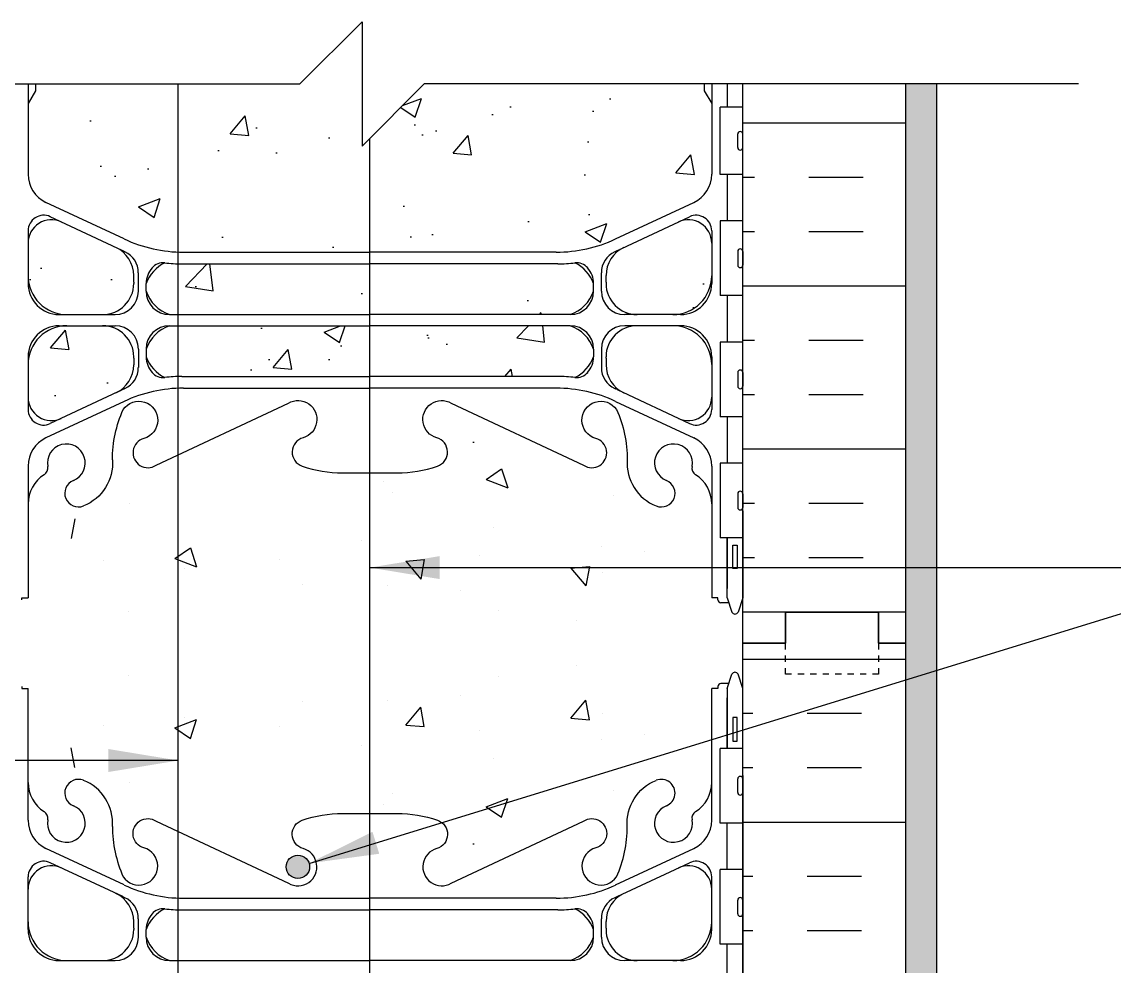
# Model space of a CAD drawing. Header units: inches. Extents: x 329.5 to 387.6, y 121.6 to 196.4.
# Drawn here: x 352.41 to 369.99, y 181.2 to 196.39 of the extents above; entities that cross this region are included whole.
import ezdxf

# ---------------------------------------------------------------- set-up
doc = ezdxf.new("R2010")
doc.units = ezdxf.units.IN
doc.header["$LTSCALE"] = 0.5
doc.header["$MEASUREMENT"] = 0
doc.linetypes.add('DASHED2', pattern=[0.375, 0.25, -0.125])
for name, color, linetype in [('HATCH', 12, 'Continuous'), ('line25', 2, 'Continuous'), ('LINE3', 3, 'Continuous'), ('LINE50', 5, 'Continuous'), ('LINE9', 9, 'Continuous'), ('TBK_LINE65', 3, 'Continuous'), ('TEXT', 4, 'Continuous'), ('Web_Edge', 9, 'Continuous')]:
    doc.layers.add(name, color=color, linetype=linetype)
doc.styles.add('DIM', font='romans.shx', dxfattribs={"width": 0.7})
doc.dimstyles.new('ext_12', dxfattribs={"dimscale": 12, "dimtxt": 0.09375, "dimasz": 0.09375, "dimexe": 0.09375, "dimexo": 0.0625, "dimgap": 0.0625, "dimtad": 1, "dimdec": 1, "dimzin": 3, "dimdsep": 46, "dimlunit": 4, "dimtxsty": 'DIM', "dimcen": 0.09, "dimdle": 0.09375, "dimclrt": 4, "dimadec": 0, "dimazin": 0, "dimtfac": 1, "dimtdec": 1, "dimtmove": 2, "dimatfit": 3, "dimfxl": 0, "dimfrac": 2, "dimtolj": 1, "dimtzin": 0, "dimarcsym": 0})
pattern_1 = [(50, (0, 0), (3.5863, -0.31376), [0.375, -4.125]), (355, (0, 0), (-0.693757, 3.76096), [0.3, -3.3]), (100.4514, (0.299, -0.026), (2.892547, 3.447198), [0.3187, -3.50571]), (46.1842, (0, 1), (5.336205, -0.827595), [0.5625, -6.1875]), (96.6356, (0.4447, 0.931), (4.673314, 4.87059), [0.47805, -5.258565]), (351.1842, (0, 1), (4.67331, 4.87059), [0.45, -4.95]), (21, (0.5, 0.75), (2.984535, -2.013094), [0.375, -4.125]), (326, (0.5, 0.75), (1.216577, 3.62575), [0.3, -3.3]), (71.4514, (0.7487, 0.5822), (4.201113, 1.612652), [0.3187, -3.50571]), (37.5, (0, 0), (0.0607993, 1.6644693), [0, -3.26, 0, -3.35, 0, -3.3125]), (7.5, (0, 0), (1.315348, 1.9720586), [0, -1.91, 0, -3.185, 0, -1.2625]), (327.5, (-1.115, 0), (2.669112, -0.1127744), [0, -1.25, 0, -3.9, 0, -5.175]), (317.5, (-1.615, 0), (2.915931, 0.500525), [0, -1.625, 0, -2.59, 0, -3.675])]

msp = doc.modelspace()

# ---------------------------------------------------------------- hatches: boundary and pattern name
h = msp.add_hatch()
h.set_pattern_fill('AR-CONC', color=256, scale=0.5, style=0)
h.set_pattern_definition(pattern_1)
h.paths.add_polyline_path([(361.611, 192.058, 0.000187), (361.611, 192.059), (361.611, 192.172), (361.611, 192.184, 0.185262), (361.312, 192.517, 0.000133), (361.312, 192.517, -0.030976), (361.034, 192.5), (358.011, 192.5), (357.27, 192.5), (357.27, 191.684), (358.011, 191.684), (361.236, 191.684, 0.000526), (361.236, 191.684, 0.225295)])
at = {"layer": 'HATCH'}
h = msp.add_hatch(dxfattribs=at)
h.set_pattern_fill('AR-CONC', color=256, scale=0.5, style=0)
h.set_pattern_definition(pattern_1)
h.paths.add_polyline_path([(363.223, 193.489, 0.291097), (363.511, 193.942), (363.511, 195.083), (363.391, 195.283), (363.391, 195.395), (358.886, 195.395), (357.886, 194.395), (357.886, 196.395), (357.27, 195.779), (357.27, 192.688), (358.011, 192.688), (361.011, 192.688, 0.109869), (361.964, 192.9)])
h = msp.add_hatch(dxfattribs=at)
h.set_pattern_fill('AR-CONC', color=256, scale=0.5, style=0)
h.set_pattern_definition(pattern_1)
h.paths.add_polyline_path([(357.27, 195.779), (356.886, 195.395), (352.631, 195.395), (352.631, 195.283), (352.511, 195.083), (352.511, 193.942, 0.291097), (352.799, 193.489), (354.057, 192.9, 0.109869), (355.011, 192.688), (357.27, 192.688)])
h = msp.add_hatch(dxfattribs=at)
h.set_pattern_fill('INSUL', color=256, scale=7, style=0)
h.set_pattern_definition([(0, (354.573, 186.895), (0, 2.625), []), (0, (354.573, 187.77), (0, 2.625), [0.875, -0.875]), (0, (354.573, 188.645), (0, 2.625), [0.875, -0.875])])
h.paths.add_polyline_path([(366.636, 195.395), (364.011, 195.395), (364.011, 186.395), (364.698, 186.395), (364.698, 186.895), (366.198, 186.895), (366.198, 186.395), (366.636, 186.395)])
h = msp.add_hatch(dxfattribs=at)
h.set_pattern_fill('AR-SAND', color=256, scale=0.25, style=0)
h.set_pattern_definition([(37.5, (231.833, 21.48066), (-0.01574834, 0.48170594), [0, -0.38, 0, -0.425, 0, -0.40625]), (7.5, (231.833, 21.48066), (0.4424442, 0.7055365), [0, -0.205, 0, -0.3425, 0, -0.13125]), (327.5, (231.5255, 21.48066), (0.7785355, 0.0014148), [0, -0.125, 0, -0.45, 0, -0.5875]), (317.5, (231.5255, 21.48066), (0.7515317, 0.2194189), [0, -0.0625, 0, -0.295, 0, -0.3375])])
h.paths.add_polyline_path([(367.136, 195.395), (366.636, 195.395), (366.636, 186.395), (366.636, 168.395), (366.636, 166.395), (367.136, 166.395)])
h = msp.add_hatch(dxfattribs=at)
h.set_pattern_fill('AR-CONC', color=256, scale=0.5, style=0)
h.set_pattern_definition(pattern_1)
h.paths.add_polyline_path([(353.711, 191.684, 0.414214), (354.211, 192.184), (354.211, 192.207), (354.211, 192.311, 0.291097), (353.923, 192.764), (353.045, 193.175, 0.549071), (352.511, 192.835), (352.511, 192.309, 0.414214), (353.136, 191.684)])
h = msp.add_hatch(dxfattribs=at)
h.set_pattern_fill('AR-CONC', color=256, scale=0.5, style=0)
h.set_pattern_definition(pattern_1)
h.paths.add_polyline_path([(362.099, 192.764, 0.291097), (361.811, 192.311), (361.811, 192.207), (361.811, 192.184, 0.414214), (362.311, 191.684), (362.886, 191.684, 0.414214), (363.511, 192.309), (363.511, 192.835, 0.552474), (362.973, 193.173, -0.002612), (362.977, 193.175)])
h = msp.add_hatch(dxfattribs=at)
h.set_pattern_fill('AR-CONC', color=256, scale=0.5, style=0)
h.set_pattern_definition(pattern_1)
h.paths.add_polyline_path([(354.411, 192.059), (354.411, 192.172), (354.411, 192.184, -0.183817), (354.505, 192.434, -0.23218), (354.709, 192.517, 0.030976), (354.987, 192.5), (358.011, 192.5), (361.034, 192.5, 0.03099), (361.312, 192.517, -0.000005), (361.312, 192.517, -0.23204), (361.516, 192.434, -0.183817), (361.611, 192.184), (361.611, 192.058), (361.611, 192.058, -0.413995), (361.236, 191.684), (358.011, 191.684), (354.785, 191.684), (354.785, 191.684, -0.413598)])
h = msp.add_hatch(dxfattribs=at)
h.set_pattern_fill('AR-CONC', color=256, scale=0.5, style=0)
h.set_pattern_definition(pattern_1)
h.paths.add_polyline_path([(353.923, 190.423, 0.291097), (354.211, 190.876), (354.211, 190.98), (354.211, 191.004, 0.414214), (353.711, 191.504), (353.136, 191.504, 0.414214), (352.511, 190.879), (352.511, 190.352, 0.549071), (353.045, 190.012)])
h = msp.add_hatch(dxfattribs=at)
h.set_pattern_fill('AR-CONC', color=256, scale=0.5, style=0)
h.set_pattern_definition(pattern_1)
h.paths.add_polyline_path([(357.27, 190.687), (357.27, 191.504), (354.786, 191.504, 0.225652), (354.411, 191.129), (354.411, 191.003, 0.185301), (354.709, 190.67, -0.03089), (354.987, 190.687)])
h = msp.add_hatch(dxfattribs=at)
h.set_pattern_fill('AR-CONC', color=256, scale=0.5, style=0)
h.set_pattern_definition(pattern_1)
h.paths.add_polyline_path([(361.035, 190.687, -0.03089), (361.312, 190.67, 0.185301), (361.611, 191.003), (361.611, 191.129, 0.225652), (361.236, 191.504), (358.011, 191.504), (357.27, 191.504), (357.27, 190.687), (358.011, 190.687)])
h = msp.add_hatch(dxfattribs=at)
h.set_pattern_fill('AR-CONC', color=256, scale=0.5, style=0)
h.set_pattern_definition([(310, (98.339, 370.6205), (3.5863, 0.31376), [0.375, -4.125]), (5, (98.339, 370.6205), (-0.693757, -3.76096), [0.3, -3.3]), (259.5486, (98.638, 370.6466), (2.892547, -3.447198), [0.3187, -3.50571]), (313.8158, (98.339, 369.6205), (5.336205, 0.827595), [0.5625, -6.1875]), (263.3644, (98.7837, 369.6894), (4.67331, -4.87059), [0.47805, -5.258565]), (8.8158, (98.339, 369.6205), (4.67331, -4.87059), [0.45, -4.95]), (339, (98.839, 369.8705), (2.984535, 2.013094), [0.375, -4.125]), (34, (98.839, 369.8705), (1.216577, -3.62575), [0.3, -3.3]), (288.5486, (99.0877, 370.0382), (4.201113, -1.612652), [0.3187, -3.50571]), (322.5, (98.339, 370.6205), (0.0607993, -1.6644693), [0, -3.26, 0, -3.35, 0, -3.3125]), (352.5, (98.339, 370.6205), (1.315348, -1.972059), [0, -1.91, 0, -3.185, 0, -1.2625]), (32.5, (97.224, 370.6205), (2.669112, 0.1127744), [0, -1.25, 0, -3.9, 0, -5.175]), (42.5, (96.724, 370.6205), (2.91593, -0.500525), [0, -1.625, 0, -2.59, 0, -3.675])])
h.paths.add_polyline_path([(361.665, 189.074, 0.414214), (361.727, 189.011), (361.775, 189.011), (361.775, 188.941), (361.67, 188.941), (359.452, 189.438, -0.351061), (359.354, 189.56), (359.354, 189.772, -0.414214), (359.479, 189.897), (361.117, 189.897, -0.100756), (361.566, 189.769, 0.134256), (361.678, 189.741), (361.775, 189.741), (361.775, 189.671), (361.727, 189.671, 0.414214), (361.665, 189.609)])
h = msp.add_hatch(dxfattribs=at)
h.set_pattern_fill('INSUL', color=256, scale=7, style=0)
h.set_pattern_definition([(180, (3290.1722, -228.6145), (0, 2.625), []), (180, (3290.1722, -227.7395), (0, 2.625), [0.875, -0.875]), (180, (3290.1722, -226.8645), (0, 2.625), [0.875, -0.875])])
h.paths.add_polyline_path([(366.636, 168.395), (366.198, 168.395), (366.198, 168.895), (364.698, 168.895), (364.698, 168.395), (364.011, 168.395), (364.011, 186.395), (364.698, 186.395), (364.698, 186.895), (366.198, 186.895), (366.198, 186.395), (366.636, 186.395)])
h = msp.add_hatch(dxfattribs=at)
h.set_pattern_fill('AR-CONC', color=256, scale=0.5, style=0)
h.set_pattern_definition([(50, (98.339, 2.1695), (3.5863, -0.31376), [0.375, -4.125]), (355, (98.339, 2.1695), (-0.693757, 3.76096), [0.3, -3.3]), (100.4514, (98.638, 2.1433), (2.892547, 3.447198), [0.3187, -3.50571]), (46.1842, (98.339, 3.1695), (5.336205, -0.827595), [0.5625, -6.1875]), (96.6356, (98.7837, 3.1005), (4.67331, 4.87059), [0.47805, -5.258565]), (351.1842, (98.339, 3.1695), (4.67331, 4.87059), [0.45, -4.95]), (21, (98.839, 2.9195), (2.984535, -2.013094), [0.375, -4.125]), (326, (98.839, 2.9195), (1.216577, 3.62575), [0.3, -3.3]), (71.4514, (99.0877, 2.7517), (4.201113, 1.612652), [0.3187, -3.50571]), (37.5, (98.339, 2.1695), (0.0607993, 1.6644693), [0, -3.26, 0, -3.35, 0, -3.3125]), (7.5, (98.339, 2.1695), (1.315348, 1.972059), [0, -1.91, 0, -3.185, 0, -1.2625]), (327.5, (97.224, 2.1695), (2.669112, -0.1127744), [0, -1.25, 0, -3.9, 0, -5.175]), (317.5, (96.724, 2.1695), (2.91593, 0.500525), [0, -1.625, 0, -2.59, 0, -3.675])])
h.paths.add_polyline_path([(361.665, 183.716, -0.414214), (361.727, 183.779), (361.775, 183.779), (361.775, 183.849), (361.67, 183.849), (359.452, 183.352, 0.351061), (359.354, 183.23), (359.354, 183.018, 0.414214), (359.479, 182.893), (361.117, 182.893, 0.100756), (361.566, 183.02, -0.134256), (361.678, 183.049), (361.775, 183.049), (361.775, 183.119), (361.727, 183.119, -0.414214), (361.665, 183.181)])
at = {"layer": 'LINE3'}
for points in [[(357.04, 182.795, 1), (356.665, 182.795, 1)], [(356.665, 182.795, 1), (357.04, 182.795, 1)]]:
    msp.add_hatch(color=256, dxfattribs=at).paths.add_polyline_path(points)

# ---------------------------------------------------------------- linework, layer by layer
at = {"layer": 'HATCH'}
for p, q in [((359.881, 189.03), (360.13, 189.198)), ((360.13, 189.198), (360.231, 188.896)), ((358.23, 188.989), (358.23, 188.989)), ((359.881, 189.03), (360.231, 188.896)), ((358.382, 188.817), (358.382, 188.817)), ((354.143, 188.637), (354.143, 188.637)), ((361.937, 188.766), (361.937, 188.766)), ((362.791, 188.618), (362.791, 188.618)), ((353.264, 188.395), (353.206, 188.082)), ((359.997, 188.258), (359.997, 188.258)), ((354.873, 187.76), (355.122, 187.928)), ((355.122, 187.928), (355.223, 187.626)), ((357.878, 188.048), (357.878, 188.048)), ((361.737, 187.947), (361.737, 187.947)), ((353.72, 187.725), (353.72, 187.725)), ((354.873, 187.76), (355.223, 187.626)), ((356.557, 187.74), (356.557, 187.74)), ((358.588, 187.713), (358.887, 187.739)), ((358.887, 187.739), (358.829, 187.425)), ((359.772, 187.798), (359.772, 187.798)), ((362.423, 187.87), (362.423, 187.87)), ((355.031, 187.591), (355.031, 187.591)), ((358.588, 187.713), (358.829, 187.425)), ((361.245, 187.603), (361.544, 187.629)), ((361.245, 187.603), (361.486, 187.315)), ((361.544, 187.629), (361.486, 187.315)), ((361.759, 187.53), (361.759, 187.53)), ((356.924, 187.342), (356.924, 187.342)), ((358.291, 187.325), (358.291, 187.325)), ((359.473, 187.239), (359.473, 187.239)), ((354.131, 186.912), (354.131, 186.912)), ((360.082, 186.926), (360.082, 186.926)), ((361.334, 186.761), (361.334, 186.761)), ((361.334, 186.029), (361.334, 186.029)), ((354.131, 185.878), (354.131, 185.878)), ((360.082, 185.864), (360.082, 185.864)), ((356.924, 185.448), (356.924, 185.448)), ((358.291, 185.465), (358.291, 185.465)), ((359.473, 185.551), (359.473, 185.551)), ((361.245, 185.187), (361.486, 185.475)), ((361.544, 185.161), (361.486, 185.475)), ((358.588, 185.077), (358.829, 185.365)), ((358.887, 185.051), (358.829, 185.364)), ((354.873, 185.03), (355.223, 185.164)), ((355.031, 185.199), (355.031, 185.199)), ((355.122, 184.862), (355.223, 185.164)), ((361.245, 185.187), (361.544, 185.161)), ((361.759, 185.26), (361.759, 185.26)), ((353.72, 185.065), (353.72, 185.065)), ((354.873, 185.03), (355.122, 184.862)), ((356.557, 185.05), (356.557, 185.05)), ((358.588, 185.077), (358.887, 185.051)), ((359.772, 184.991), (359.772, 184.991)), ((362.423, 184.919), (362.423, 184.919)), ((357.878, 184.742), (357.878, 184.742)), ((361.737, 184.843), (361.737, 184.843)), ((353.264, 184.395), (353.206, 184.708)), ((359.997, 184.532), (359.997, 184.532)), ((354.143, 184.153), (354.143, 184.153)), ((362.791, 184.172), (362.791, 184.172)), ((358.382, 183.973), (358.382, 183.973)), ((359.881, 183.759), (360.231, 183.894)), ((360.13, 183.592), (360.231, 183.894)), ((361.937, 184.024), (361.937, 184.024)), ((358.23, 183.801), (358.23, 183.801)), ((359.881, 183.759), (360.13, 183.592))]:
    msp.add_line(p, q, dxfattribs=at)
at = {"layer": 'line25'}
for p, q in [((364.011, 186.395), (364.011, 195.395)), ((364.011, 195.02), (363.646, 195.02)), ((363.646, 193.94), (363.646, 195.02)), ((363.931, 194.37), (363.931, 194.59)), ((363.971, 194.63), (363.971, 194.63)), ((364.011, 194.37), (364.011, 194.59)), ((364.011, 194.535), (364.011, 194.535)), ((364.011, 194.425), (364.011, 194.425)), ((363.971, 194.33), (363.971, 194.33)), ((364.011, 193.94), (363.646, 193.94)), ((364.011, 193.19), (363.646, 193.19)), ((363.646, 193.19), (363.646, 191.99)), ((363.931, 192.7), (363.931, 192.48)), ((363.971, 192.74), (363.971, 192.74)), ((364.011, 192.7), (364.011, 192.48)), ((364.011, 192.645), (364.011, 192.645)), ((364.011, 192.535), (364.011, 192.535)), ((363.971, 192.44), (363.971, 192.44)), ((364.011, 191.99), (363.646, 191.99)), ((364.011, 191.24), (363.646, 191.24)), ((363.646, 191.24), (363.646, 190.04)), ((363.931, 190.75), (363.931, 190.53)), ((363.971, 190.79), (363.971, 190.79)), ((364.011, 190.75), (364.011, 190.53)), ((364.011, 190.695), (364.011, 190.695)), ((364.011, 190.585), (364.011, 190.585)), ((363.971, 190.49), (363.971, 190.49)), ((364.011, 190.04), (363.646, 190.04)), ((364.011, 189.29), (363.646, 189.29)), ((363.646, 189.29), (363.646, 188.09)), ((363.931, 188.8), (363.931, 188.58)), ((363.971, 188.84), (363.971, 188.84)), ((364.011, 188.8), (364.011, 188.58)), ((364.011, 188.745), (364.011, 188.745)), ((364.011, 188.635), (364.011, 188.635)), ((363.971, 188.54), (363.971, 188.54)), ((364.011, 188.09), (363.646, 188.09)), ((364.011, 168.395), (364.011, 186.395)), ((364.011, 184.7), (363.646, 184.7)), ((363.646, 183.5), (363.646, 184.7)), ((363.931, 183.99), (363.931, 184.21)), ((363.971, 184.25), (363.971, 184.25)), ((364.011, 183.99), (364.011, 184.21)), ((364.011, 184.155), (364.011, 184.155)), ((364.011, 184.045), (364.011, 184.045)), ((363.971, 183.95), (363.971, 183.95)), ((364.011, 183.5), (363.646, 183.5)), ((364.011, 182.75), (363.646, 182.75)), ((363.646, 181.55), (363.646, 182.75)), ((363.971, 182.3), (363.971, 182.3)), ((363.931, 182.04), (363.931, 182.26)), ((364.011, 182.04), (364.011, 182.26)), ((364.011, 182.205), (364.011, 182.205)), ((363.971, 182), (363.971, 182)), ((364.011, 182.095), (364.011, 182.095)), ((364.011, 181.55), (363.646, 181.55))]:
    msp.add_line(p, q, dxfattribs=at)
for centre, start, end in [((363.971, 194.59), 90, 180), ((363.971, 194.59), 0, 90), ((363.971, 194.37), 180, 270), ((363.971, 194.37), 270, 0), ((363.971, 192.7), 90, 180), ((363.971, 192.7), 360, 90), ((363.971, 192.48), 180, 270), ((363.971, 192.48), 270, 0), ((363.971, 190.75), 90, 180), ((363.971, 190.75), 360, 90), ((363.971, 190.53), 180, 270), ((363.971, 190.53), 270, 0), ((363.971, 188.8), 90, 180), ((363.971, 188.8), 360, 90), ((363.971, 188.58), 180, 270), ((363.971, 188.58), 270, 0), ((363.971, 184.21), 90, 180), ((363.971, 184.21), 0, 90), ((363.971, 183.99), 180, 270), ((363.971, 183.99), 270, 0), ((363.971, 182.26), 90, 180), ((363.971, 182.26), 0, 90), ((363.971, 182.04), 180, 270), ((363.971, 182.04), 270, 0)]:
    msp.add_arc(centre, 0.04, start, end, dxfattribs=at)
at = {"layer": 'LINE3'}
msp.add_circle((356.853, 182.795), 0.188, dxfattribs=at)
msp.add_circle((356.853, 182.795), 0.188, dxfattribs=at)
at = {"layer": 'LINE50'}
for p, q in [((366.636, 186.395), (366.636, 195.395)), ((366.636, 168.395), (366.636, 186.395))]:
    msp.add_line(p, q, dxfattribs=at)
for points in [[(364.011, 186.395), (364.698, 186.395), (364.698, 186.895), (366.198, 186.895), (366.198, 186.395), (366.636, 186.395)], [(366.636, 186.395), (366.198, 186.395), (366.198, 186.895), (364.698, 186.895), (364.698, 186.395), (364.011, 186.395)]]:
    msp.add_lwpolyline(points, dxfattribs=at)
at = {"layer": 'LINE9'}
for p, q in [((356.886, 195.395), (357.886, 196.395)), ((357.886, 196.395), (357.886, 194.395)), ((346.359, 195.395), (356.886, 195.395)), ((357.886, 194.395), (358.886, 195.395)), ((369.412, 195.395), (358.886, 195.395)), ((367.136, 166.395), (367.136, 195.395))]:
    msp.add_line(p, q, dxfattribs=at)
at = {"layer": 'LINE9', "linetype": 'DASHED2', "ltscale": 0.15}
msp.add_lwpolyline([(366.198, 186.395), (366.198, 186.395), (366.198, 185.895), (364.698, 185.895), (364.698, 186.395), (364.698, 186.395)], dxfattribs=at)
msp.add_lwpolyline([(366.198, 186.395), (366.198, 186.395), (366.198, 185.895), (364.698, 185.895), (364.698, 186.395), (364.698, 186.395)], dxfattribs=at)
at = {"layer": 'TBK_LINE65'}
for p, q in [((354.928, 155.866), (354.928, 195.395)), ((358.011, 177.365), (358.011, 194.52))]:
    msp.add_line(p, q, dxfattribs=at)
at = {"layer": 'Web_Edge'}
for p, q in [((352.511, 195.395), (352.511, 193.942)), ((352.631, 195.283), (352.511, 195.083)), ((352.631, 195.283), (352.511, 195.083)), ((352.631, 195.395), (352.631, 195.283)), ((352.631, 195.395), (352.631, 195.283)), ((363.391, 195.395), (363.391, 195.283)), ((363.391, 195.395), (363.391, 195.283)), ((363.391, 195.283), (363.511, 195.083)), ((363.391, 195.283), (363.511, 195.083)), ((363.511, 195.395), (363.511, 193.942)), ((354.057, 192.9), (352.799, 193.489)), ((361.964, 192.9), (363.223, 193.489)), ((354.034, 192.712), (352.867, 193.258)), ((361.987, 192.712), (363.155, 193.258)), ((352.511, 193.032), (352.511, 192.184)), ((363.511, 193.032), (363.511, 192.184)), ((355.011, 192.688), (358.011, 192.688)), ((361.011, 192.688), (358.011, 192.688)), ((354.987, 192.5), (358.011, 192.5)), ((361.034, 192.5), (358.011, 192.5)), ((354.211, 192.207), (354.211, 192.311)), ((354.286, 192.059), (354.286, 192.356)), ((361.736, 192.059), (361.736, 192.356)), ((361.811, 192.207), (361.811, 192.311)), ((354.211, 192.207), (354.211, 192.184)), ((354.411, 192.059), (354.411, 192.184)), ((354.411, 192.059), (354.411, 192.172)), ((361.611, 192.059), (361.611, 192.184)), ((361.611, 192.059), (361.611, 192.172)), ((361.811, 192.207), (361.811, 192.184)), ((353.011, 191.684), (353.911, 191.684)), ((354.786, 191.684), (358.011, 191.684)), ((361.236, 191.684), (358.011, 191.684)), ((363.011, 191.684), (362.111, 191.684)), ((353.011, 191.504), (353.911, 191.504)), ((354.786, 191.504), (358.011, 191.504)), ((361.236, 191.504), (358.011, 191.504)), ((363.011, 191.504), (362.111, 191.504)), ((354.286, 191.129), (354.286, 190.832)), ((354.411, 191.129), (354.411, 191.003)), ((361.611, 191.129), (361.611, 191.003)), ((361.736, 191.129), (361.736, 190.832)), ((352.511, 191.004), (352.511, 190.155)), ((354.211, 190.98), (354.211, 191.004)), ((354.211, 190.98), (354.211, 190.876)), ((361.811, 190.98), (361.811, 191.004)), ((361.811, 190.98), (361.811, 190.876)), ((363.511, 191.004), (363.511, 190.155)), ((354.987, 190.687), (358.011, 190.687)), ((361.035, 190.687), (358.011, 190.687)), ((354.033, 190.475), (352.867, 189.929)), ((355.011, 190.499), (358.011, 190.499)), ((361.011, 190.499), (358.011, 190.499)), ((361.988, 190.475), (363.155, 189.929)), ((354.057, 190.287), (352.799, 189.699)), ((361.964, 190.287), (363.223, 189.699)), ((352.511, 189.246), (352.511, 187.124)), ((363.511, 189.246), (363.511, 187.124)), ((363.761, 187.124), (363.761, 188.09)), ((352.411, 187.124), (352.511, 187.124)), ((352.411, 187.094), (352.411, 187.124)), ((352.411, 187.094), (352.411, 187.094)), ((363.611, 187.124), (363.511, 187.124)), ((363.611, 187.094), (363.611, 187.124)), ((363.611, 187.094), (363.611, 187.094)), ((363.787, 187.044), (363.661, 187.044)), ((363.761, 187.124), (363.836, 186.894)), ((364.011, 187.124), (363.936, 186.894)), ((363.761, 185.666), (363.836, 185.896)), ((364.011, 185.666), (363.936, 185.896)), ((352.411, 185.696), (352.411, 185.666)), ((352.411, 185.696), (352.411, 185.696)), ((352.411, 185.666), (352.511, 185.666)), ((352.511, 183.544), (352.511, 185.666)), ((363.511, 183.544), (363.511, 185.666)), ((363.611, 185.666), (363.511, 185.666)), ((363.611, 185.696), (363.611, 185.696)), ((363.611, 185.696), (363.611, 185.666)), ((363.787, 185.746), (363.661, 185.746)), ((363.761, 185.666), (363.761, 184.7)), ((354.057, 182.503), (352.799, 183.091)), ((361.964, 182.503), (363.223, 183.091)), ((354.033, 182.315), (352.867, 182.861)), ((361.988, 182.315), (363.155, 182.861)), ((352.511, 181.786), (352.511, 182.634)), ((363.511, 181.786), (363.511, 182.634)), ((355.011, 182.29), (358.011, 182.29)), ((361.011, 182.29), (358.011, 182.29)), ((354.987, 182.103), (358.011, 182.103)), ((361.035, 182.103), (358.011, 182.103)), ((354.286, 181.661), (354.286, 181.958)), ((361.736, 181.661), (361.736, 181.958)), ((354.211, 181.81), (354.211, 181.914)), ((354.211, 181.81), (354.211, 181.786)), ((354.411, 181.661), (354.411, 181.787)), ((361.611, 181.661), (361.611, 181.787)), ((361.811, 181.81), (361.811, 181.914)), ((361.811, 181.81), (361.811, 181.786)), ((353.011, 181.286), (353.911, 181.286)), ((354.786, 181.286), (358.011, 181.286)), ((361.236, 181.286), (358.011, 181.286)), ((363.011, 181.286), (362.111, 181.286))]:
    msp.add_line(p, q, dxfattribs=at)
for points in [[(363.761, 195.395), (363.761, 195.02)], [(364.011, 188.524), (364.011, 195.395)], [(363.761, 193.94), (363.761, 193.19)], [(363.761, 191.99), (363.761, 191.24)], [(363.761, 190.04), (363.761, 189.29)], [(364.011, 188.524), (364.011, 187.124)], [(363.761, 188.09), (363.761, 187.274)], [(364.011, 184.266), (364.011, 185.666)], [(363.761, 184.7), (363.761, 185.516)], [(364.011, 184.266), (364.011, 177.395)], [(363.761, 182.75), (363.761, 183.5)], [(363.761, 180.8), (363.761, 181.55)]]:
    msp.add_lwpolyline(points, dxfattribs=at)
for points in [[(353.869, 189.345, -0.10488), (354.041, 190.157, -1.422913), (354.375, 189.69, 1.171105), (354.573, 189.259), (356.7, 190.259, -1.133028), (356.936, 189.701, 0.735593), (356.923, 189.243, 0.082755), (357.571, 189.135), (358.011, 189.135), (358.45, 189.135, 0.082755), (359.098, 189.243, 0.735593), (359.086, 189.701, -1.133028), (359.321, 190.259), (361.448, 189.259, 1.171105), (361.646, 189.69, -1.422913), (361.98, 190.157, -0.10488), (362.152, 189.345)], [(353.869, 189.345, -0.325312), (353.402, 188.603)], [(362.152, 189.345, 0.325312), (362.619, 188.603)], [(353.869, 183.445, 0.325312), (353.402, 184.187)], [(362.152, 183.445, -0.325312), (362.619, 184.187)], [(353.869, 183.445, 0.10488), (354.041, 182.633, 1.422913), (354.375, 183.1, -1.171105), (354.573, 183.531), (356.7, 182.531, 1.133028), (356.936, 183.089, -0.735593), (356.923, 183.547, -0.082755), (357.571, 183.655), (358.011, 183.655), (358.45, 183.655, -0.082755), (359.098, 183.547, -0.735593), (359.086, 183.089, 1.133028), (359.321, 182.531), (361.448, 183.531, -1.171105), (361.646, 183.1, 1.422913), (361.98, 182.633, 0.10488), (362.152, 183.445)]]:
    msp.add_lwpolyline(points, format="xyb", dxfattribs=at)
for points in [[(363.851, 187.974), (363.921, 187.974), (363.921, 187.594), (363.851, 187.594)], [(363.851, 184.816), (363.921, 184.816), (363.921, 185.196), (363.851, 185.196)]]:
    msp.add_lwpolyline(points, close=True, dxfattribs=at)
for centre, radius, start, end in [((353.011, 193.942), 0.5, 180, 244.9204), ((363.011, 193.942), 0.5, 295.0796, 360), ((352.761, 193.032), 0.25, 64.9204, 180), ((352.886, 192.835), 0.375, 64.9204, 180), ((363.136, 192.835), 0.375, 0, 115.0796), ((363.261, 193.032), 0.25, 360, 115.0796), ((355.011, 194.938), 2.25, 244.9204, 270), ((361.011, 194.938), 2.25, 270, 295.0796), ((353.711, 192.311), 0.5, 0, 64.9204), ((354.987, 194.75), 2.25, 244.9204, 245.9248), ((353.909, 192.355), 0.376, 0.0491, 64.813), ((362.112, 192.355), 0.376, 115.187, 179.9509), ((362.311, 192.311), 0.5, 115.0796, 180), ((361.034, 194.75), 2.25, 294.0752, 295.0796), ((354.994, 191.962), 0.624, 117.1051, 159.0881), ((354.692, 192.268), 0.25, 86.1012, 138.3865), ((354.987, 194.75), 2.25, 262.903, 270), ((361.034, 194.75), 2.25, 270, 277.097), ((361.329, 192.268), 0.25, 41.6135, 93.8988), ((361.027, 191.962), 0.624, 20.9119, 62.8949), ((353.136, 192.309), 0.625, 180, 270), ((354.787, 192.184), 0.376, 138.3865, 179.9509), ((361.234, 192.184), 0.376, 0.0491, 41.6135), ((362.886, 192.309), 0.625, 270, 0), ((353.011, 192.184), 0.5, 180, 270), ((353.711, 192.184), 0.5, 270, 0), ((362.311, 192.184), 0.5, 180, 270), ((363.011, 192.184), 0.5, 270, 360), ((353.911, 192.059), 0.375, 270, 0), ((354.786, 192.059), 0.375, 180, 270), ((354.992, 192.265), 0.617, 199.5682, 250.3542), ((361.236, 192.059), 0.375, 270, 0), ((361.029, 192.265), 0.617, 289.6458, 340.4318), ((362.111, 192.059), 0.375, 180, 270), ((353.136, 190.879), 0.625, 90, 180), ((353.011, 191.004), 0.5, 90, 180), ((353.711, 191.004), 0.5, 0, 90), ((353.911, 191.129), 0.375, 360, 90), ((354.992, 190.922), 0.617, 109.5682, 160.4318), ((354.786, 191.129), 0.375, 90, 180), ((361.236, 191.129), 0.375, 360, 90), ((361.029, 190.922), 0.617, 19.5682, 70.4318), ((362.111, 191.129), 0.375, 90, 180), ((362.311, 191.004), 0.5, 90, 180), ((362.886, 190.879), 0.625, 360, 90), ((363.011, 191.004), 0.5, 360, 90), ((354.994, 191.226), 0.624, 200.9119, 242.9034), ((354.787, 191.003), 0.376, 180.0514, 221.6296), ((361.027, 191.226), 0.624, 297.0966, 339.0881), ((361.234, 191.003), 0.376, 318.3704, 359.9486), ((353.711, 190.876), 0.5, 295.0796, 360), ((353.909, 190.832), 0.376, 295.1919, 359.9486), ((354.692, 190.919), 0.25, 221.6296, 273.8791), ((361.329, 190.919), 0.25, 266.1209, 318.3704), ((362.112, 190.832), 0.376, 180.0514, 244.8081), ((362.311, 190.876), 0.5, 180, 244.9204), ((354.987, 188.437), 2.25, 90, 97.0772), ((361.035, 188.437), 2.25, 82.9228, 90), ((354.987, 188.437), 2.25, 114.0524, 115.0796), ((355.011, 188.249), 2.25, 90, 115.0796), ((361.011, 188.249), 2.25, 64.9204, 90), ((361.035, 188.437), 2.25, 64.9204, 65.9476), ((352.886, 190.352), 0.375, 180, 295.0796), ((363.136, 190.352), 0.375, 244.9204, 360), ((352.761, 190.155), 0.25, 180, 295.0796), ((363.261, 190.155), 0.25, 244.9204, 360), ((353.011, 189.246), 0.5, 115.0796, 180), ((363.011, 189.246), 0.5, 360, 64.9204), ((353.126, 189.295), 0.305, 291.8037, 191.0944), ((362.896, 189.295), 0.305, 348.9056, 248.1963), ((352.704, 189.212), 0.125, 301.9268, 11.0944), ((363.318, 189.212), 0.125, 168.9056, 238.0732), ((353.061, 188.639), 0.55, 121.9268, 180), ((353.321, 188.807), 0.22, 111.8037, 291.8037), ((362.701, 188.807), 0.22, 248.1963, 68.1963), ((362.961, 188.639), 0.55, 360, 58.0732), ((363.661, 187.094), 0.05, 180, 270), ((363.886, 186.92), 0.0567, 208.0725, 331.9275), ((363.886, 185.87), 0.0567, 28.0725, 151.9275), ((363.661, 185.696), 0.05, 90, 180), ((353.061, 184.151), 0.55, 180, 238.0732), ((353.321, 183.983), 0.22, 68.1963, 248.1963), ((362.701, 183.983), 0.22, 291.8037, 111.8037), ((362.961, 184.151), 0.55, 301.9268, 0), ((352.704, 183.578), 0.125, 348.9056, 58.0732), ((353.126, 183.495), 0.305, 168.9056, 68.1963), ((362.896, 183.495), 0.305, 111.8037, 11.0944), ((363.318, 183.578), 0.125, 121.9268, 191.0944), ((353.011, 183.544), 0.5, 180, 244.9204), ((363.011, 183.544), 0.5, 295.0796, 0), ((352.761, 182.634), 0.25, 64.9204, 180), ((352.886, 182.438), 0.375, 64.9204, 180), ((363.136, 182.438), 0.375, 0, 115.0796), ((363.261, 182.634), 0.25, 0, 115.0796), ((355.011, 184.54), 2.25, 244.9204, 270), ((361.011, 184.54), 2.25, 270, 295.0796), ((353.711, 181.914), 0.5, 0, 64.9204), ((354.987, 184.353), 2.25, 244.9204, 245.9476), ((353.909, 181.958), 0.376, 0.0514, 64.8081), ((362.112, 181.958), 0.376, 115.1919, 179.9486), ((362.311, 181.914), 0.5, 115.0796, 180), ((361.035, 184.353), 2.25, 294.0524, 295.0796), ((354.994, 181.564), 0.624, 117.0966, 159.0881), ((354.692, 181.871), 0.25, 86.1209, 138.3704), ((354.987, 184.353), 2.25, 262.9228, 270), ((361.035, 184.353), 2.25, 270, 277.0772), ((361.329, 181.871), 0.25, 41.6296, 93.8791), ((361.027, 181.564), 0.624, 20.9119, 62.9034), ((354.787, 181.787), 0.376, 138.3704, 179.9486), ((361.234, 181.787), 0.376, 0.0514, 41.6296), ((353.136, 181.911), 0.625, 180, 270), ((353.011, 181.786), 0.5, 180, 270), ((353.711, 181.786), 0.5, 270, 0), ((362.311, 181.786), 0.5, 180, 270), ((362.886, 181.911), 0.625, 270, 0), ((363.011, 181.786), 0.5, 270, 0), ((353.911, 181.661), 0.375, 270, 0), ((354.992, 181.868), 0.617, 199.5682, 250.4318), ((354.786, 181.661), 0.375, 180, 270), ((361.236, 181.661), 0.375, 270, 0), ((361.029, 181.868), 0.617, 289.5682, 340.4318), ((362.111, 181.661), 0.375, 180, 270)]:
    msp.add_arc(centre, radius, start, end, dxfattribs=at)

# ---------------------------------------------------------------- leaders
at = {"layer": 'TEXT'}
for points in [[(358.011, 187.611), (376.743, 187.611)], [(357.032, 182.851), (372.497, 187.611), (376.743, 187.611)], [(354.928, 184.506), (345.825, 184.507)]]:
    msp.add_leader(points, dimstyle='ext_12', dxfattribs=at)

doc.saveas('drawing.dxf')
